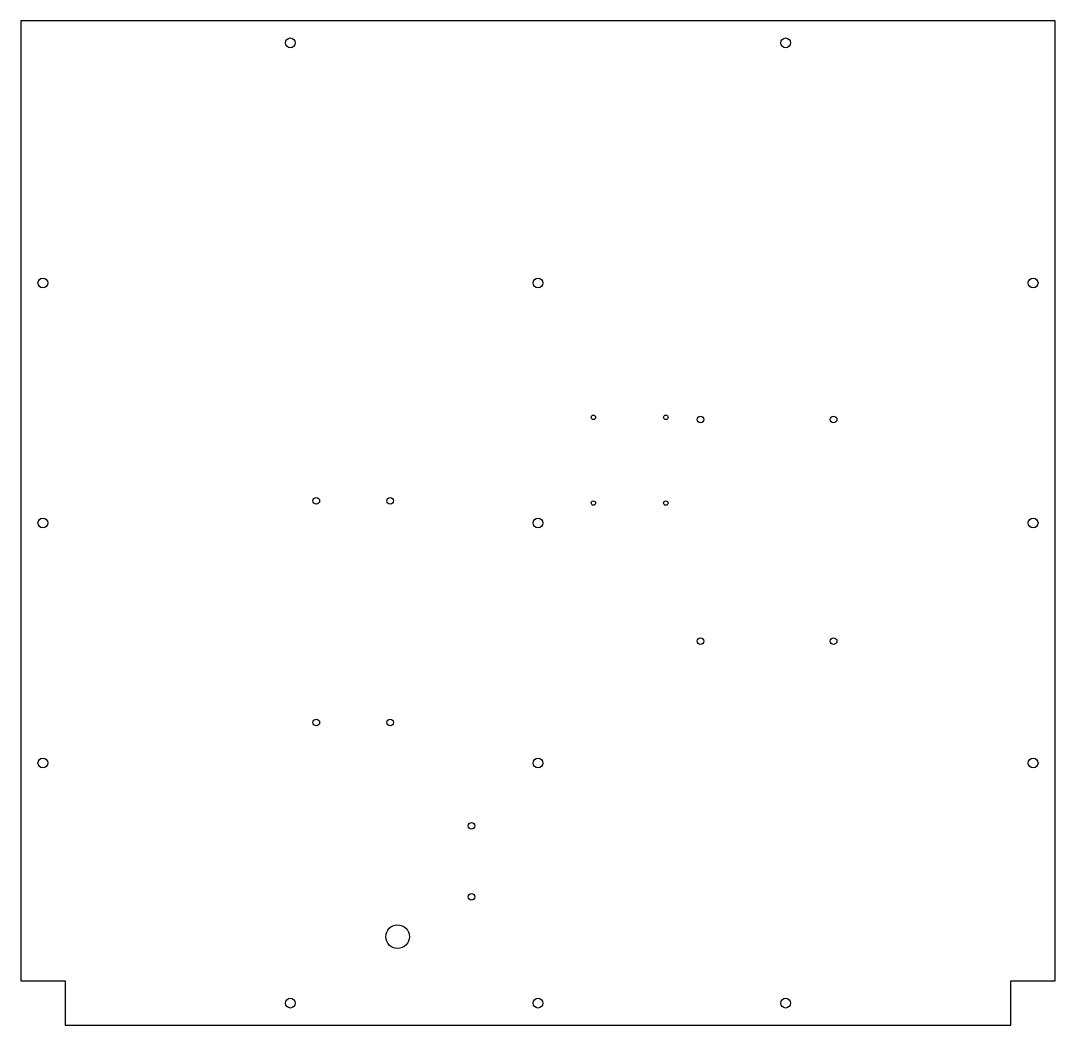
# Model space of a CAD drawing. Header units: millimetres. Extents: x -350 to 350, y -340 to 340.
import ezdxf

# ---------------------------------------------------------------- set-up
doc = ezdxf.new("R2010")
doc.units = ezdxf.units.MM
doc.layers.add('CUTOUTS', color=1, linetype='CONTINUOUS')
doc.layers.add('PERIMETER', color=5, linetype='CONTINUOUS')

msp = doc.modelspace()

# ---------------------------------------------------------------- linework, layer by layer
at = {"layer": 'CUTOUTS'}
for centre, radius in [((-167.5, 325), 3.3), ((167.5, 325), 3.3), ((-335, 162.5), 3.3), ((0, 162.5), 3.3), ((335, 162.5), 3.3), ((37.5, 71.5), 1.5), ((86.5, 71.5), 1.5), ((110, 70), 2.25), ((200, 70), 2.25), ((-150, 15), 2.25), ((-100, 15), 2.25), ((37.5, 13.5), 1.5), ((86.5, 13.5), 1.5), ((-335, 0), 3.3), ((0, 0), 3.3), ((335, 0), 3.3), ((110, -80), 2.25), ((200, -80), 2.25), ((-150, -135), 2.25), ((-100, -135), 2.25), ((-335, -162.5), 3.3), ((0, -162.5), 3.3), ((335, -162.5), 3.3), ((-45, -205), 2.25), ((-45, -253), 2.25), ((-95, -280), 8), ((-167.5, -325), 3.3), ((0, -325), 3.3), ((167.5, -325), 3.3)]:
    msp.add_circle(centre, radius, dxfattribs=at)
at = {"layer": 'PERIMETER'}
for p, q in [((350, 340), (-350, 340)), ((-350, 340), (-350, -310)), ((350, -310), (350, 340)), ((-350, -310), (-320, -310)), ((-320, -310), (-320, -340)), ((320, -340), (320, -310)), ((320, -310), (350, -310)), ((-320, -340), (320, -340))]:
    msp.add_line(p, q, dxfattribs=at)

doc.saveas('drawing.dxf')
